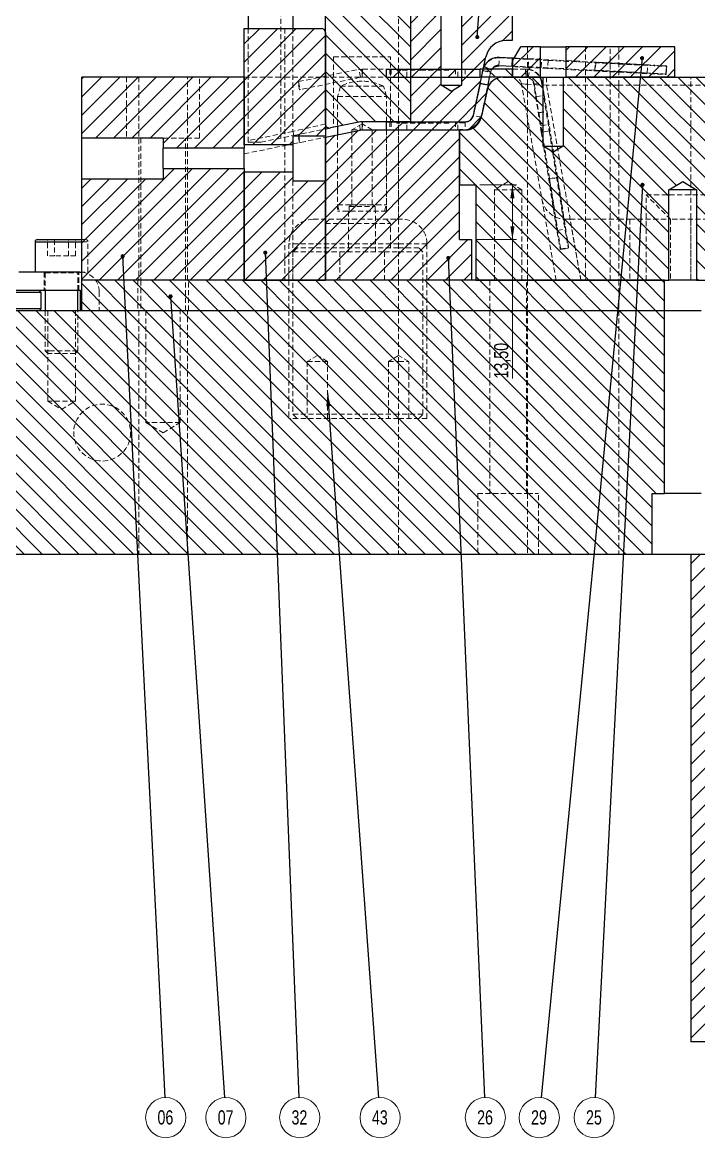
# Model space of a CAD drawing. Header units: millimetres. Extents: x 5 to 1539, y -495 to 895.
# Drawn here: x 926.5 to 1093.1, y 442.5 to 717.1 of the extents above; entities that cross this region are included whole.
import ezdxf

# ---------------------------------------------------------------- set-up
doc = ezdxf.new("R2010")
doc.units = ezdxf.units.MM
doc.linetypes.add('HIDDEN', pattern=[1.905, 1.27, -0.635])
doc.styles.add('SLDTEXTSTYLE13', font='TXT', dxfattribs={"width": 0.75})
doc.dimstyles.new('SLDDIMSTYLE0', dxfattribs={"dimtxt": 3.5, "dimasz": 3.302, "dimexe": 0, "dimexo": 0.0625, "dimgap": 0.875, "dimtad": 1, "dimrnd": 1e-09, "dimzin": 12, "dimdsep": 46, "dimtxsty": 'SLDTEXTSTYLE13', "dimsah": 1, "dimcen": 0.09, "dimadec": 0, "dimazin": 3, "dimtfac": 1, "dimtofl": 0, "dimtmove": 0, "dimatfit": 3, "dimfxl": 1, "dimfrac": 2, "dimtolj": 1, "dimtzin": 12, "dimarcsym": 0})
doc.dimstyles.new('SLDDIMSTYLE1', dxfattribs={"dimtxt": 0.18, "dimasz": 1.016, "dimexe": 0, "dimexo": 0.0625, "dimgap": 0, "dimtad": 0, "dimtih": 1, "dimtoh": 1, "dimdec": 0, "dimrnd": 1e-09, "dimzin": 0, "dimdsep": 46, "dimtxsty": 'Standard', "dimblk1": 'DOT', "dimblk2": 'DOT', "dimsah": 1, "dimcen": 0.09, "dimadec": 0, "dimazin": 0, "dimtfac": 1.016, "dimtdec": 0, "dimtofl": 0, "dimtmove": 0, "dimatfit": 3, "dimldrblk": 'DOT', "dimfxl": 1, "dimfrac": 2, "dimtolj": 1, "dimtzin": 0, "dimarcsym": 0})
doc.dimstyles.new('SLDDIMSTYLE2', dxfattribs={"dimtxt": 0.18, "dimasz": 3.302, "dimexe": 0, "dimexo": 0.0625, "dimgap": 0, "dimtad": 0, "dimtih": 1, "dimtoh": 1, "dimdec": 0, "dimrnd": 1e-09, "dimzin": 0, "dimdsep": 46, "dimtxsty": 'Standard', "dimsah": 1, "dimcen": 0.09, "dimadec": 0, "dimazin": 0, "dimtfac": 3.302, "dimtdec": 0, "dimtofl": 0, "dimtmove": 0, "dimatfit": 3, "dimfxl": 1, "dimfrac": 2, "dimtolj": 1, "dimtzin": 0, "dimarcsym": 0})

# ---------------------------------------------------------------- blocks, each defined once
blk = doc.blocks.new('_D_4')
at = {"color": 7, "linetype": 'Continuous', "lineweight": 18}
for p, q in [((1039.21, 677.11), (1048.25, 677.11)), ((1047.25, 677.11), (1047.25, 663.61)), ((1038.21, 663.61), (1048.25, 663.61)), ((1047.25, 663.61), (1047.25, 629.41))]:
    blk.add_line(p, q, dxfattribs=at)
for points in [[(1047.25, 677.11), (1046.74, 673.81), (1047.76, 673.81)], [(1047.25, 663.61), (1047.76, 666.91), (1046.74, 666.91)]]:
    blk.add_solid(points, dxfattribs=at)
at = {"color": 7, "linetype": 'Continuous', "lineweight": 18, "insert": (1042.74, 629.41), "char_height": 3.5, "attachment_point": 1, "rotation": 90, "style": 'SLDTEXTSTYLE13'}
blk.add_mtext('13,50', dxfattribs=at)
blk = doc.blocks.new('_D_9')
at = {"color": 7, "linetype": 'Continuous', "lineweight": 18}
for p, q in [((855.21, 646.11), (771.21, 646.11)), ((772.21, 586.11), (772.21, 646.11)), ((1335.21, 586.11), (771.21, 586.11))]:
    blk.add_line(p, q, dxfattribs=at)
for points in [[(772.21, 646.11), (771.7, 642.81), (772.72, 642.81)], [(772.21, 586.11), (772.72, 589.41), (771.7, 589.41)]]:
    blk.add_solid(points, dxfattribs=at)
at = {"color": 7, "linetype": 'Continuous', "lineweight": 18, "insert": (767.7, 614.47), "char_height": 3.5, "attachment_point": 1, "rotation": 90, "style": 'SLDTEXTSTYLE13'}
blk.add_mtext('60', dxfattribs=at)
blk = doc.blocks.new('SW_NOTE_8')
at = {"color": 0, "linetype": 'Continuous', "lineweight": 0}
blk.add_circle((0.25, -4.93), 4.94, dxfattribs=at)
at = {"color": 0, "linetype": 'Continuous', "lineweight": 0, "insert": (0.18, -3.12), "char_height": 3.5, "attachment_point": 2, "style": 'SLDTEXTSTYLE13'}
blk.add_mtext('06', dxfattribs=at)
blk = doc.blocks.new('_Dot')
at = {"color": 0, "linetype": 'ByBlock', "lineweight": -2}
blk.add_line((-0.5, 0), (-1, 0), dxfattribs=at)
at = {"color": 0, "linetype": 'ByBlock', "const_width": 0.5}
blk.add_lwpolyline([(-0.25, 0, 1), (0.25, 0, 1)], format="xyb", close=True, dxfattribs=at)
blk = doc.blocks.new('SW_NOTE_9')
at = {"color": 0, "linetype": 'Continuous', "lineweight": 0}
blk.add_circle((0.33, -4.93), 4.94, dxfattribs=at)
at = {"color": 0, "linetype": 'Continuous', "lineweight": 0, "insert": (0.26, -3.12), "char_height": 3.5, "attachment_point": 2, "style": 'SLDTEXTSTYLE13'}
blk.add_mtext('07', dxfattribs=at)
blk = doc.blocks.new('SW_NOTE_21')
at = {"color": 0, "linetype": 'Continuous', "lineweight": 0}
blk.add_circle((-0.26, -4.93), 4.94, dxfattribs=at)
at = {"color": 0, "linetype": 'Continuous', "lineweight": 0, "insert": (-0.33, -3.12), "char_height": 3.5, "attachment_point": 2, "style": 'SLDTEXTSTYLE13'}
blk.add_mtext('25', dxfattribs=at)
blk = doc.blocks.new('SW_NOTE_22')
at = {"color": 0, "linetype": 'Continuous', "lineweight": 0}
blk.add_circle((0.21, -4.93), 4.94, dxfattribs=at)
at = {"color": 0, "linetype": 'Continuous', "lineweight": 0, "insert": (0.14, -3.12), "char_height": 3.5, "attachment_point": 2, "style": 'SLDTEXTSTYLE13'}
blk.add_mtext('26', dxfattribs=at)
blk = doc.blocks.new('SW_NOTE_25')
at = {"color": 0, "linetype": 'Continuous', "lineweight": 0}
blk.add_circle((-0.48, -4.92), 4.94, dxfattribs=at)
at = {"color": 0, "linetype": 'Continuous', "lineweight": 0, "insert": (-0.55, -3.11), "char_height": 3.5, "attachment_point": 2, "style": 'SLDTEXTSTYLE13'}
blk.add_mtext('29', dxfattribs=at)
blk = doc.blocks.new('SW_NOTE_26')
at = {"color": 0, "linetype": 'Continuous', "lineweight": 0}
blk.add_circle((0.2, -4.93), 4.94, dxfattribs=at)
at = {"color": 0, "linetype": 'Continuous', "lineweight": 0, "insert": (0.13, -3.13), "char_height": 3.5, "attachment_point": 2, "style": 'SLDTEXTSTYLE13'}
blk.add_mtext('32', dxfattribs=at)
blk = doc.blocks.new('SW_NOTE_30')
at = {"color": 0, "linetype": 'Continuous', "lineweight": 0}
blk.add_circle((0.36, -4.93), 4.94, dxfattribs=at)
at = {"color": 0, "linetype": 'Continuous', "lineweight": 0, "insert": (0.29, -3.12), "char_height": 3.5, "attachment_point": 2, "style": 'SLDTEXTSTYLE13'}
blk.add_mtext('43', dxfattribs=at)

msp = doc.modelspace()

# ---------------------------------------------------------------- hatches: boundary and pattern name
at = {"linetype": 'Continuous', "lineweight": 18}
h = msp.add_hatch(dxfattribs=at)
h.set_pattern_fill('ANSI31', angle=90, style=0)
edge = h.paths.add_edge_path(flags=0)
edge.add_line((1026.711, 796.111), (982.211, 796.111))
edge.add_line((982.211, 796.111), (982.211, 720.611))
edge.add_line((982.211, 720.611), (1001.211, 720.611))
edge.add_line((1001.211, 720.611), (1001.211, 692.082))
edge.add_arc((1002.211, 692.082), 1, 180, 281.53474)
edge.add_line((1002.411, 691.102), (1009.411, 692.53))
edge.add_arc((1010.211, 688.611), 4, 90, 101.53474, ccw=False)
edge.add_line((1010.211, 692.611), (1022.211, 692.611))
edge.add_line((1022.211, 692.611), (1022.211, 718.611))
edge.add_line((1022.211, 718.611), (1028.911, 718.611))
edge.add_line((1028.911, 718.611), (1028.911, 781.111))
edge.add_line((1028.911, 781.111), (1026.711, 781.111))
edge.add_line((1026.711, 781.111), (1026.711, 796.111))
h = msp.add_hatch(dxfattribs=at)
h.set_pattern_fill('ANSI31', style=0)
edge = h.paths.add_edge_path(flags=0)
edge.add_line((1034.711, 718.611), (1034.711, 701.611))
edge.add_line((1034.711, 701.611), (1032.211, 700.109))
edge.add_line((1032.211, 700.109), (1029.711, 701.611))
edge.add_line((1029.711, 701.611), (1029.711, 718.611))
edge.add_line((1029.711, 718.611), (1022.211, 718.611))
edge.add_line((1022.211, 718.611), (1022.211, 692.611))
edge.add_line((1022.211, 692.611), (1034.212, 692.611))
edge.add_line((1034.212, 692.611), (1034.212, 692.411))
edge.add_line((1034.212, 692.411), (1035.712, 692.411))
edge.add_line((1035.712, 692.411), (1035.712, 692.611))
edge.add_arc((1035.712, 694.611), 2, 270, 347.99984)
edge.add_line((1037.668, 694.195), (1040.741, 708.651))
edge.add_arc((1045.632, 707.611), 5, 90, 167.99984, ccw=False)
edge.add_line((1045.632, 712.611), (1047.211, 712.611))
edge.add_line((1047.211, 712.611), (1047.211, 718.611))
edge.add_line((1047.211, 718.611), (1034.711, 718.611))
h = msp.add_hatch(dxfattribs=at)
h.set_pattern_fill('ANSI31', style=0)
edge = h.paths.add_edge_path(flags=0)
edge.add_line((1000.211, 715.611), (981.211, 715.611))
edge.add_line((981.211, 715.611), (981.211, 686.911))
edge.add_line((981.211, 686.911), (993.211, 686.911))
edge.add_line((993.211, 686.911), (993.211, 689.111))
edge.add_line((993.211, 689.111), (1001.186, 689.111))
edge.add_line((1001.186, 689.111), (1001.211, 689.136))
edge.add_line((1001.211, 689.136), (1001.211, 714.611))
edge.add_arc((1000.211, 714.611), 1, 0, 90)
h = msp.add_hatch(dxfattribs=at)
h.set_pattern_fill('ANSI31', style=0)
h.paths.add_polyline_path([(1047.289, 703.611), (1054.164, 703.611), (1054.164, 711.111), (1049.31, 711.111), (1047.289, 707.611)], flags=0)
h = msp.add_hatch(dxfattribs=at)
h.set_pattern_fill('ANSI31', style=0)
h.paths.add_polyline_path([(1060.414, 703.611), (1087.289, 703.611), (1087.289, 711.111), (1060.414, 711.111)], flags=0)
h = msp.add_hatch(dxfattribs=at)
h.set_pattern_fill('ANSI31', style=0)
h.paths.add_polyline_path([(941.211, 703.611), (941.211, 688.611), (961.211, 688.611), (961.211, 686.111), (981.211, 686.111), (981.211, 703.611)], flags=0)
h = msp.add_hatch(dxfattribs=at)
h.set_pattern_fill('ANSI31', style=0)
h.paths.add_polyline_path([(1016.211, 705.611), (1016.211, 703.611), (1039.297, 703.611), (1039.297, 705.611)], flags=0)
h = msp.add_hatch(dxfattribs=at)
h.set_pattern_fill('ANSI31', angle=90, style=0)
edge = h.paths.add_edge_path(flags=0)
edge.add_line((1054.789, 703.611), (1044.954, 703.611))
edge.add_arc((1044.954, 699.611), 4, 90, 167.99984)
edge.add_line((1041.041, 700.443), (1039.759, 694.413))
edge.add_arc((1035.064, 695.411), 4.8, 270, 347.99984, ccw=False)
edge.add_line((1035.064, 690.611), (1034.211, 690.611))
edge.add_line((1034.211, 690.611), (1034.211, 677.111))
edge.add_line((1034.211, 677.111), (1038.211, 677.111))
edge.add_line((1038.211, 677.111), (1038.211, 653.611))
edge.add_line((1038.211, 653.611), (1085.811, 653.611))
edge.add_line((1085.811, 653.611), (1085.811, 675.861))
edge.add_line((1085.811, 675.861), (1089.211, 677.904))
edge.add_line((1089.211, 677.904), (1092.611, 675.861))
edge.add_line((1092.611, 675.861), (1092.611, 653.611))
edge.add_line((1092.611, 653.611), (1101.211, 653.611))
edge.add_line((1101.211, 653.611), (1101.211, 703.611))
edge.add_line((1101.211, 703.611), (1059.789, 703.611))
edge.add_line((1059.789, 703.611), (1059.789, 686.611))
edge.add_line((1059.789, 686.611), (1057.289, 685.109))
edge.add_line((1057.289, 685.109), (1054.789, 686.611))
edge.add_line((1054.789, 686.611), (1054.789, 703.611))
h = msp.add_hatch(dxfattribs=at)
h.set_pattern_fill('ANSI31', angle=90, style=0)
h.paths.add_polyline_path([(1039.297, 703.611), (1047.297, 703.611), (1047.297, 705.611), (1039.297, 705.611)], flags=0)
h = msp.add_hatch(dxfattribs=at)
h.set_pattern_fill('ANSI31', style=0)
edge = h.paths.add_edge_path(flags=0)
edge.add_line((1016.211, 692.611), (1016.211, 690.611))
edge.add_line((1016.211, 690.611), (1035.667, 690.611))
edge.add_ellipse((1035.667, 694.611), major_axis=(4, 0), ratio=0.9999999, start_angle=270, end_angle=348)
edge.add_line((1039.58, 693.78), (1041.243, 701.605))
edge.add_line((1041.243, 701.605), (1039.287, 702.021))
edge.add_line((1039.287, 702.021), (1037.624, 694.195))
edge.add_ellipse((1035.667, 694.611), major_axis=(2, 0), ratio=0.9999999, start_angle=270, end_angle=348, ccw=False)
edge.add_line((1035.667, 692.611), (1016.211, 692.611))
h = msp.add_hatch(dxfattribs=at)
h.set_pattern_fill('ANSI31', style=0)
edge = h.paths.add_edge_path(flags=0)
edge.add_line((1001.211, 653.611), (1037.211, 653.611))
edge.add_line((1037.211, 653.611), (1037.211, 663.611))
edge.add_line((1037.211, 663.611), (1034.211, 663.611))
edge.add_line((1034.211, 663.611), (1034.211, 690.611))
edge.add_line((1034.211, 690.611), (1010.211, 690.611))
edge.add_arc((1010.211, 688.611), 2, 90, 101.53474)
edge.add_line((1009.811, 690.571), (1001.211, 688.816))
edge.add_line((1001.211, 688.816), (1001.211, 653.611))
h = msp.add_hatch(dxfattribs=at)
h.set_pattern_fill('ANSI31', style=0)
h.paths.add_polyline_path([(941.211, 678.611), (941.211, 653.611), (981.211, 653.611), (981.211, 681.111), (961.211, 681.111), (961.211, 678.611)], flags=0)
h = msp.add_hatch(dxfattribs=at)
h.set_pattern_fill('ANSI31', style=0)
h.paths.add_polyline_path([(981.211, 680.311), (981.211, 653.611), (1001.211, 653.611), (1001.211, 678.086), (1001.186, 678.111), (993.211, 678.111), (993.211, 680.311)], flags=0)
h = msp.add_hatch(dxfattribs=at)
h.set_pattern_fill('ANSI31', angle=90, style=0)
h.paths.add_polyline_path([(941.211, 646.111), (1084.711, 646.111), (1084.711, 653.611), (941.211, 653.611)], flags=0)
h = msp.add_hatch(dxfattribs=at)
h.set_pattern_fill('ANSI31', angle=90, style=0)
h.paths.add_polyline_path([(856.211, 586.111), (1081.711, 586.111), (1081.711, 601.111), (1084.711, 601.111), (1084.711, 646.111), (896.236, 646.111), (895.461, 645.336), (895.461, 618.611), (891.211, 616.058), (886.961, 618.611), (886.961, 645.336), (886.186, 646.111), (856.211, 646.111)], flags=0)
h = msp.add_hatch(dxfattribs=at)
h.set_pattern_fill('ANSI31', style=0)
h.paths.add_polyline_path([(1091.211, 466.111), (1171.211, 466.111), (1171.211, 586.111), (1091.211, 586.111)], flags=0)

# ---------------------------------------------------------------- linework, layer by layer
at = {"color": 7, "linetype": 'HIDDEN', "lineweight": 18}
for p, q in [((990.211, 796.111), (990.211, 688.612)), ((1019.238, 796.111), (1019.238, 705.611)), ((982.211, 715.611), (982.211, 688)), ((991.211, 715.611), (991.211, 653.611)), ((993.211, 715.611), (993.211, 690.245)), ((1003.211, 708.611), (1017.211, 708.611)), ((1003.211, 708.611), (1003.211, 691.265)), ((1017.211, 692.611), (1017.211, 708.611)), ((1044.044, 708.379), (1044.085, 708.488)), ((1050.988, 711.111), (1050.988, 703.611)), ((1065.289, 711.111), (1065.289, 703.611)), ((1071.289, 703.611), (1071.289, 711.111)), ((1073.461, 711.111), (1073.461, 703.611)), ((1040.137, 705.924), (1040.096, 705.814)), ((1043.938, 706.382), (1044.044, 708.379)), ((1044.044, 708.379), (1050.988, 708.01)), ((1050.988, 706.007), (1047.289, 706.204)), ((1050.988, 708.01), (1056.035, 707.742)), ((1055.928, 705.745), (1050.988, 706.007)), ((1051.12, 706.144), (1051.226, 708.142)), ((1051.12, 706.144), (1051.157, 706.122)), ((1051.157, 706.122), (1051.264, 708.119)), ((1051.226, 708.142), (1051.264, 708.119)), ((1054.374, 705.992), (1054.48, 707.989)), ((1067.536, 705.323), (1054.374, 705.992)), ((1067.642, 707.32), (1054.48, 707.989)), ((1056.035, 707.742), (1055.928, 705.745)), ((1067.536, 705.323), (1067.642, 707.32)), ((1067.76, 707.285), (1067.654, 705.288)), ((1080.436, 704.608), (1080.542, 706.605)), ((1085.029, 704.364), (1085.136, 706.361)), ((1085.222, 706.309), (1085.116, 704.312)), ((1085.222, 706.309), (1085.136, 706.361)), ((1085.158, 704.286), (1085.264, 706.283)), ((1085.159, 704.286), (1085.265, 706.283)), ((1085.264, 706.283), (1085.222, 706.309)), ((952.211, 703.611), (952.211, 688.611)), ((955.211, 703.611), (955.211, 653.611)), ((967.211, 653.611), (967.211, 703.611)), ((970.211, 688.611), (970.211, 703.611)), ((981.211, 703.611), (991.211, 703.611)), ((991.211, 703.611), (1010.211, 703.611)), ((994.581, 702.504), (1009.411, 705.53)), ((1009.811, 703.571), (994.981, 700.544)), ((1009.411, 705.53), (1010.211, 705.611)), ((1009.811, 703.571), (1009.411, 705.53)), ((1009.411, 705.53), (1009.411, 705.53)), ((1009.811, 703.571), (1009.411, 705.53)), ((1010.211, 703.611), (1009.811, 703.571)), ((1010.211, 703.611), (1010.211, 705.611)), ((1010.211, 705.611), (1010.363, 705.611)), ((1010.211, 705.611), (1010.211, 705.611)), ((1010.211, 705.611), (1010.211, 703.611)), ((1010.211, 703.611), (1010.363, 703.611)), ((1010.211, 703.611), (1010.211, 703.611)), ((1010.363, 705.611), (1010.363, 703.611)), ((1010.363, 705.611), (1016.211, 705.611)), ((1010.363, 703.611), (1016.211, 703.611)), ((1017.07, 705.611), (1017.07, 703.611)), ((1017.419, 705.611), (1017.419, 703.611)), ((1018.811, 705.311), (1018.811, 705.611)), ((1019.238, 705.311), (1018.811, 705.311)), ((1019.238, 705.611), (1019.238, 705.311)), ((1025.211, 705.311), (1019.238, 705.311)), ((1019.238, 703.611), (1019.238, 705.311)), ((1019.238, 703.611), (1019.238, 692.611)), ((1021.243, 703.611), (1021.243, 705.611)), ((1025.211, 705.311), (1025.211, 705.611)), ((1031.611, 705.311), (1025.211, 705.311)), ((1031.611, 705.311), (1031.611, 705.611)), ((1033.239, 705.611), (1033.239, 703.611)), ((1033.809, 703.611), (1033.809, 705.611)), ((1035.62, 705.611), (1035.62, 703.611)), ((1039.919, 705.216), (1038.025, 696.307)), ((1039.25, 703.611), (1039.25, 705.611)), ((1039.297, 705.611), (1039.25, 705.611)), ((1039.96, 705.325), (1039.919, 705.216)), ((1039.919, 705.216), (1041.875, 704.8)), ((1041.917, 704.909), (1039.96, 705.325)), ((1041.875, 704.8), (1039.981, 695.892)), ((1042.063, 705.344), (1041.493, 705.611)), ((1041.917, 704.909), (1041.875, 704.8)), ((1042.005, 705.209), (1041.963, 705.099)), ((1047.271, 705.611), (1047.271, 703.611)), ((1047.297, 705.611), (1050.647, 705.611)), ((1050.516, 705.611), (1050.988, 705.583)), ((1050.516, 705.611), (1050.516, 703.611)), ((1050.647, 703.611), (1050.647, 705.611)), ((1050.988, 705.597), (1050.647, 705.611)), ((1050.988, 703.582), (1050.988, 704.599)), ((1050.988, 703.582), (1051.102, 703.559)), ((1051.102, 703.559), (1051.557, 705.506)), ((1055.656, 703.611), (1055.656, 701.611)), ((1065.289, 703.611), (1065.289, 653.611)), ((1071.289, 653.611), (1071.289, 703.611)), ((1073.461, 701.611), (1073.461, 703.611)), ((1085.116, 704.312), (1085.029, 704.364)), ((1085.158, 704.286), (1085.116, 704.312)), ((1091.211, 653.611), (1091.211, 703.611)), ((994.402, 702.467), (994.581, 702.504)), ((994.802, 700.508), (994.402, 702.467)), ((994.581, 702.504), (994.981, 700.544)), ((994.981, 700.544), (994.802, 700.508)), ((1004.897, 701.37), (1004.211, 698.811)), ((1004.897, 701.37), (1015.526, 701.37)), ((1016.211, 698.811), (1015.526, 701.37)), ((1039.287, 702.021), (1039.26, 702.021)), ((1039.26, 702.021), (1041.216, 701.605)), ((1041.216, 701.605), (1041.217, 701.61)), ((1041.243, 701.605), (1041.216, 701.605)), ((1050.988, 693.535), (1049.503, 701.958)), ((1050.988, 701.875), (1050.988, 693.535)), ((1052.492, 701.922), (1054.468, 702.234)), ((1054.363, 690.061), (1052.492, 701.922)), ((1052.492, 701.922), (1052.622, 701.922)), ((1052.622, 701.922), (1053.118, 698.778)), ((1054.468, 702.234), (1054.598, 702.234)), ((1054.468, 702.234), (1056.338, 690.373)), ((1055.094, 699.089), (1054.598, 702.234)), ((1073.461, 701.611), (1055.656, 701.611)), ((1055.656, 701.611), (1064.12, 653.611)), ((1101.211, 701.611), (1073.461, 701.611)), ((1073.461, 701.611), (1073.461, 653.611)), ((1004.211, 698.811), (1016.211, 698.811)), ((1004.211, 698.811), (1004.211, 691.469)), ((1016.211, 692.611), (1016.211, 698.811)), ((1053.118, 698.778), (1055.094, 699.089)), ((1038.025, 696.307), (1037.576, 694.195)), ((1039.532, 693.78), (1039.981, 695.892)), ((1053.756, 694.827), (1055.731, 695.138)), ((1053.773, 694.872), (1053.756, 694.827)), ((1053.773, 694.872), (1055.748, 695.183)), ((1055.748, 695.183), (1055.731, 695.138)), ((1010.211, 692.113), (1007.711, 690.611)), ((1009.411, 692.53), (1010.211, 692.611)), ((1009.411, 692.53), (1010.211, 692.611)), ((1009.811, 690.571), (1009.411, 692.53)), ((1009.811, 690.571), (1009.411, 692.53)), ((1010.211, 690.611), (1010.211, 692.611)), ((1010.211, 692.611), (1010.211, 690.611)), ((1012.711, 690.611), (1010.211, 692.113)), ((1010.363, 692.611), (1010.363, 690.611)), ((1017.07, 692.611), (1017.07, 690.611)), ((1017.419, 692.611), (1017.419, 690.611)), ((1018.811, 692.311), (1018.811, 692.611)), ((1019.238, 692.311), (1018.811, 692.311)), ((1019.238, 692.611), (1019.238, 692.311)), ((1025.211, 692.311), (1019.238, 692.311)), ((1019.238, 690.611), (1019.238, 692.311)), ((1021.243, 690.611), (1021.243, 692.611)), ((1025.211, 692.311), (1025.211, 692.611)), ((1031.611, 692.311), (1025.211, 692.311)), ((1031.611, 692.311), (1031.611, 692.611)), ((1033.239, 692.611), (1033.239, 690.611)), ((1033.809, 690.611), (1033.809, 692.611)), ((1035.62, 692.611), (1035.62, 690.611)), ((1037.624, 694.195), (1037.576, 694.195)), ((1039.532, 693.78), (1037.576, 694.195)), ((1039.58, 693.78), (1039.532, 693.78)), ((1050.988, 653.611), (1050.988, 693.535)), ((1058.028, 653.611), (1050.988, 693.535)), ((1054.303, 691.659), (1056.279, 691.97)), ((1058.365, 678.962), (1056.279, 691.97)), ((993.211, 690.245), (982.211, 688)), ((985.308, 687.611), (993.411, 689.265)), ((994.802, 687.508), (994.402, 689.467)), ((994.581, 689.504), (994.981, 687.544)), ((1004.211, 689.428), (1004.211, 672.211)), ((1004.211, 689.428), (1004.211, 670.611)), ((1007.711, 690.611), (1010.211, 690.611)), ((1007.711, 690.611), (1007.711, 672.215)), ((1012.711, 672.215), (1012.711, 690.611)), ((1016.211, 672.211), (1016.211, 690.611)), ((1016.211, 670.611), (1016.211, 690.611)), ((1019.238, 690.611), (1019.238, 668.608)), ((1019.238, 668.786), (1019.238, 690.611)), ((1056.389, 678.651), (1054.303, 691.659)), ((1056.338, 690.373), (1054.363, 690.061)), ((955.711, 688.611), (955.711, 653.611)), ((970.211, 688.611), (961.211, 688.611)), ((966.711, 653.611), (966.711, 688.611)), ((981.211, 684.734), (993.211, 687.183)), ((982.211, 688), (982.211, 687.611)), ((982.211, 687.611), (985.308, 687.611)), ((1058.352, 678.836), (1056.376, 678.524)), ((1056.389, 678.651), (1058.365, 678.962)), ((993.211, 678.111), (993.211, 653.611)), ((1046.211, 677.904), (1042.811, 675.861)), ((1042.811, 675.861), (1049.611, 675.861)), ((1042.811, 675.861), (1042.811, 653.611)), ((1049.611, 675.861), (1046.211, 677.904)), ((1049.611, 653.611), (1049.611, 675.861)), ((1080.211, 653.611), (1080.211, 674.611)), ((1080.211, 674.611), (1101.211, 674.611)), ((1004.211, 672.211), (1016.211, 672.211)), ((1004.211, 672.211), (1004.64, 670.611)), ((1016.211, 670.611), (1004.211, 670.611)), ((1006.911, 670.611), (1006.911, 660.611)), ((1007.711, 672.215), (1007.011, 671.811)), ((1007.011, 671.811), (1013.411, 671.811)), ((1007.011, 671.811), (1007.011, 670.611)), ((1007.711, 672.215), (1012.711, 672.215)), ((1013.411, 671.811), (1012.711, 672.215)), ((1013.411, 670.611), (1013.411, 671.811)), ((1013.511, 660.611), (1013.511, 670.611)), ((1015.783, 670.611), (1016.211, 672.211)), ((998.211, 668.611), (1019.238, 668.611)), ((1002.211, 668.611), (1001.211, 667.611)), ((1001.211, 667.611), (1017.211, 667.611)), ((1017.211, 667.611), (1016.211, 668.611)), ((1017.211, 661.611), (1017.211, 667.611)), ((1019.238, 668.611), (1020.211, 668.611)), ((1061.475, 668.611), (1060.417, 668.611)), ((1064.12, 653.611), (1061.475, 668.611)), ((1061.475, 668.611), (1073.461, 668.611)), ((1073.461, 668.611), (1076.211, 668.611)), ((1076.211, 668.611), (1076.211, 653.611)), ((1076.211, 668.611), (1086.211, 668.611)), ((1086.211, 668.611), (1086.211, 653.611)), ((1101.211, 668.611), (1086.211, 668.611)), ((1091.211, 668.611), (1091.211, 653.611)), ((1058.369, 665.88), (1060.344, 666.192)), ((929.711, 663.111), (942.709, 663.111)), ((932.747, 659.611), (932.747, 663.611)), ((934.479, 663.611), (934.479, 659.611)), ((937.943, 659.611), (937.943, 663.611)), ((939.675, 659.611), (939.675, 663.611)), ((942.711, 655.611), (942.711, 663.111)), ((1019.238, 662.611), (992.211, 662.611)), ((992.211, 662.611), (992.211, 653.611)), ((1019.238, 662.611), (1026.167, 662.611)), ((1019.238, 662.611), (1019.238, 653.611)), ((1026.211, 653.611), (1026.211, 662.611)), ((934.479, 659.611), (932.747, 659.611)), ((937.943, 659.611), (934.479, 659.611)), ((939.675, 659.611), (937.943, 659.611)), ((994.211, 661.611), (993.211, 660.611)), ((993.211, 660.611), (1004.711, 660.611)), ((993.211, 660.611), (993.211, 620.611)), ((1019.238, 661.611), (994.211, 661.611)), ((1004.711, 660.611), (1015.711, 660.611)), ((1004.711, 660.611), (1004.711, 653.636)), ((1015.711, 660.611), (1019.238, 660.611)), ((1015.711, 653.636), (1015.711, 660.611)), ((1024.211, 661.611), (1019.238, 661.611)), ((1019.238, 660.611), (1025.211, 660.611)), ((1025.211, 660.611), (1024.211, 661.611)), ((1025.211, 620.611), (1025.211, 660.611)), ((1059.025, 661.182), (1061.001, 661.493)), ((1059.026, 661.183), (1061.001, 661.494)), ((1059.026, 661.183), (1059.045, 661.233)), ((1061.021, 661.545), (1059.045, 661.233)), ((1059.045, 661.233), (1059.085, 661.337)), ((1059.085, 661.337), (1061.06, 661.648)), ((1061.001, 661.494), (1061.021, 661.545)), ((1061.021, 661.545), (1061.06, 661.648)), ((931.961, 655.611), (931.961, 651.111)), ((932.211, 655.411), (932.211, 651.111)), ((932.236, 655.411), (940.208, 655.411)), ((940.211, 651.111), (940.211, 655.411)), ((940.461, 651.111), (940.461, 655.611)), ((940.711, 655.611), (942.711, 655.611)), ((954.961, 653.611), (954.961, 646.111)), ((955.711, 653.611), (955.711, 646.111)), ((966.711, 646.111), (966.711, 653.611)), ((967.461, 646.111), (967.461, 653.611)), ((992.211, 653.611), (992.211, 646.111)), ((1004.711, 653.636), (1004.686, 653.611)), ((1004.711, 653.636), (1015.711, 653.636)), ((1015.736, 653.611), (1015.711, 653.636)), ((1019.238, 653.611), (1019.238, 646.111)), ((1026.211, 646.111), (1026.211, 653.611)), ((1041.711, 653.611), (1041.711, 646.111)), ((1050.711, 646.111), (1050.711, 653.611)), ((1050.988, 653.611), (1050.988, 646.111)), ((1073.461, 653.611), (1073.461, 646.111)), ((945.511, 650.811), (945.511, 646.111)), ((927.961, 646.111), (926.545, 646.31)), ((932.211, 646.111), (932.211, 636.236)), ((932.811, 646.111), (932.811, 623.861)), ((939.611, 623.861), (939.611, 646.111)), ((940.211, 636.236), (940.211, 646.111)), ((955.211, 646.111), (955.211, 586.111)), ((956.961, 646.111), (956.961, 618.611)), ((965.461, 618.611), (965.461, 646.111)), ((967.211, 586.111), (967.211, 646.111)), ((992.211, 646.111), (992.211, 619.611)), ((1019.238, 646.111), (1019.238, 619.611)), ((1026.211, 619.611), (1026.211, 646.111)), ((1041.711, 646.111), (1041.711, 601.111)), ((1050.711, 601.111), (1050.711, 646.111)), ((1050.988, 646.111), (1050.988, 601.111)), ((1073.461, 646.111), (1073.461, 586.111)), ((933.383, 636.236), (932.211, 636.236)), ((932.211, 636.236), (932.836, 635.611)), ((939.586, 635.611), (932.836, 635.611)), ((940.211, 636.236), (933.383, 636.236)), ((939.586, 635.611), (940.211, 636.236)), ((999.211, 635.113), (996.711, 633.611)), ((1001.711, 633.611), (999.211, 635.113)), ((1019.211, 635.113), (1016.711, 633.611)), ((1019.238, 635.097), (1019.211, 635.113)), ((1021.711, 633.611), (1019.238, 635.097)), ((996.711, 633.611), (1001.711, 633.611)), ((996.711, 633.611), (996.711, 619.611)), ((1001.711, 619.611), (1001.711, 633.611)), ((1016.711, 633.611), (1019.238, 633.611)), ((1016.711, 633.611), (1016.711, 619.611)), ((1019.238, 633.611), (1021.711, 633.611)), ((1021.711, 619.611), (1021.711, 633.611)), ((939.611, 623.861), (932.811, 623.861)), ((932.811, 623.861), (936.211, 621.818)), ((936.211, 621.818), (939.611, 623.861)), ((1019.238, 620.611), (993.211, 620.611)), ((993.211, 620.611), (994.211, 619.611)), ((1025.211, 620.611), (1019.238, 620.611)), ((1024.211, 619.611), (1025.211, 620.611)), ((965.461, 618.611), (956.961, 618.611)), ((956.961, 618.611), (961.211, 616.058)), ((961.211, 616.058), (965.461, 618.611)), ((1019.238, 619.611), (992.211, 619.611)), ((1026.211, 619.611), (1019.238, 619.611)), ((1019.238, 619.436), (1019.238, 586.111)), ((1038.711, 601.111), (1050.988, 601.111)), ((1038.711, 601.111), (1038.711, 586.111)), ((1050.988, 601.111), (1053.711, 601.111)), ((1050.988, 601.111), (1050.988, 586.111)), ((1053.711, 586.111), (1053.711, 601.111))]:
    msp.add_line(p, q, dxfattribs=at)
at = {"color": 7, "linetype": 'Continuous', "lineweight": 25}
for p, q in [((982.211, 720.611), (982.211, 715.611)), ((1001.211, 692.082), (1001.211, 720.611)), ((1022.211, 692.611), (1022.211, 718.611)), ((1029.711, 701.611), (1029.711, 718.611)), ((1034.711, 718.611), (1034.711, 701.611)), ((1047.211, 718.611), (1047.211, 712.611)), ((981.211, 715.611), (1000.211, 715.611)), ((981.211, 686.911), (981.211, 715.611)), ((1001.211, 714.611), (1001.211, 689.136)), ((1047.211, 712.611), (1045.632, 712.611)), ((1037.668, 694.195), (1040.741, 708.651)), ((1047.265, 708.319), (1044.085, 708.488)), ((1047.289, 707.611), (1049.31, 711.111)), ((1054.164, 711.111), (1049.31, 711.111)), ((1054.164, 703.611), (1054.164, 711.111)), ((1054.164, 711.111), (1060.414, 711.111)), ((1060.414, 711.111), (1060.414, 703.611)), ((1087.289, 711.111), (1060.414, 711.111)), ((1087.289, 703.611), (1087.289, 711.111)), ((1040.253, 706.194), (1040.187, 706.042)), ((1043.938, 706.382), (1043.979, 706.491)), ((1047.289, 706.204), (1043.938, 706.382)), ((1043.979, 706.491), (1047.158, 706.321)), ((1047.158, 706.321), (1047.265, 708.319)), ((1047.158, 706.321), (1047.289, 706.315)), ((1047.685, 708.296), (1047.265, 708.319)), ((1047.289, 707.611), (1047.289, 703.611)), ((981.211, 703.611), (941.211, 703.611)), ((941.211, 688.611), (941.211, 703.611)), ((981.211, 703.611), (981.211, 686.111)), ((1016.211, 705.611), (1039.297, 705.611)), ((1016.211, 703.611), (1016.211, 705.611)), ((1016.211, 703.611), (1039.297, 703.611)), ((1039.297, 703.611), (1039.297, 705.611)), ((1047.297, 705.611), (1039.297, 705.611)), ((1047.297, 703.611), (1039.297, 703.611)), ((1044.954, 703.611), (1054.789, 703.611)), ((1054.164, 703.611), (1047.289, 703.611)), ((1047.297, 703.611), (1047.297, 705.611)), ((1054.789, 686.611), (1054.789, 703.611)), ((1054.789, 703.611), (1059.789, 703.611)), ((1059.789, 703.611), (1059.789, 686.611)), ((1059.789, 703.611), (1101.211, 703.611)), ((1087.289, 703.611), (1060.414, 703.611)), ((1032.211, 700.109), (1029.711, 701.611)), ((1029.711, 701.611), (1034.711, 701.611)), ((1034.711, 701.611), (1032.211, 700.109)), ((1039.287, 702.021), (1037.624, 694.195)), ((1041.243, 701.605), (1039.287, 702.021)), ((1041.243, 701.605), (1039.58, 693.78)), ((1041.041, 700.443), (1039.759, 694.413)), ((1009.411, 692.53), (1002.411, 691.102)), ((1022.211, 692.611), (1010.211, 692.611)), ((1016.211, 692.611), (1035.667, 692.611)), ((1016.211, 690.611), (1016.211, 692.611)), ((1022.211, 692.611), (1034.212, 692.611)), ((1034.212, 692.611), (1034.212, 692.411)), ((1034.212, 692.411), (1035.712, 692.411)), ((1035.712, 692.411), (1035.712, 692.611)), ((1001.211, 688.816), (1009.811, 690.571)), ((1004.211, 691.469), (1004.211, 689.428)), ((1010.211, 690.611), (1034.211, 690.611)), ((1016.211, 690.611), (1035.667, 690.611)), ((1034.211, 663.611), (1034.211, 690.611)), ((1034.211, 690.611), (1034.211, 677.111)), ((1035.064, 690.611), (1034.211, 690.611)), ((961.211, 688.611), (941.211, 688.611)), ((941.211, 678.611), (941.211, 688.611)), ((961.211, 688.611), (961.211, 686.111)), ((993.211, 686.911), (981.211, 686.911)), ((1001.186, 689.111), (993.211, 689.111)), ((993.211, 689.111), (993.211, 686.911)), ((993.211, 686.911), (993.211, 680.311)), ((1001.211, 689.136), (1001.186, 689.111)), ((1001.186, 689.111), (1001.186, 678.111)), ((1001.211, 689.136), (1001.211, 688.816)), ((1001.211, 653.611), (1001.211, 688.816)), ((1057.289, 685.109), (1054.789, 686.611)), ((1054.789, 686.611), (1059.789, 686.611)), ((1059.789, 686.611), (1057.289, 685.109)), ((981.211, 686.111), (961.211, 686.111)), ((961.211, 681.111), (961.211, 686.111)), ((981.211, 681.111), (981.211, 686.111)), ((961.211, 681.111), (961.211, 678.611)), ((961.211, 681.111), (981.211, 681.111)), ((981.211, 681.111), (981.211, 653.611)), ((941.211, 678.611), (961.211, 678.611)), ((941.211, 653.611), (941.211, 678.611)), ((981.211, 680.311), (993.211, 680.311)), ((981.211, 653.611), (981.211, 680.311)), ((993.211, 680.311), (993.211, 678.111)), ((993.211, 678.111), (1001.186, 678.111)), ((1001.186, 678.111), (1001.211, 678.086)), ((1001.211, 678.086), (1001.211, 653.611)), ((1034.211, 677.111), (1038.211, 677.111)), ((1038.211, 677.111), (1038.211, 653.611)), ((1085.811, 675.861), (1089.211, 677.904)), ((1085.811, 653.611), (1085.811, 675.861)), ((1092.611, 675.861), (1085.811, 675.861)), ((1089.211, 677.904), (1092.611, 675.861)), ((1092.611, 675.861), (1092.611, 653.611)), ((929.711, 663.111), (929.711, 655.611)), ((1034.211, 663.611), (1037.211, 663.611)), ((1037.211, 663.611), (1037.211, 653.611)), ((940.711, 655.611), (925.711, 655.611)), ((940.711, 655.611), (941.211, 655.585)), ((941.211, 646.111), (941.211, 653.611)), ((1084.711, 653.611), (941.211, 653.611)), ((981.211, 653.611), (941.211, 653.611)), ((981.211, 653.611), (1001.211, 653.611)), ((1037.211, 653.611), (1001.211, 653.611)), ((1038.211, 653.611), (1085.811, 653.611)), ((1084.711, 646.111), (1084.711, 653.611)), ((1092.611, 653.611), (1085.811, 653.611)), ((1092.611, 653.611), (1101.211, 653.611)), ((929.386, 651.111), (916.211, 651.111)), ((940.711, 651.111), (929.386, 651.111)), ((931.211, 650.611), (930.711, 651.111)), ((932.211, 651.111), (932.211, 646.111)), ((940.211, 646.111), (940.211, 651.111)), ((940.911, 646.111), (940.911, 650.911)), ((931.211, 650.611), (923.889, 650.611)), ((931.211, 646.611), (931.211, 650.611)), ((1084.711, 646.111), (896.236, 646.111)), ((931.211, 646.611), (916.211, 646.611)), ((930.711, 646.111), (931.211, 646.611)), ((1084.711, 646.111), (941.211, 646.111)), ((1093.711, 646.111), (1084.711, 646.111)), ((1084.711, 601.111), (1084.711, 646.111)), ((1081.711, 601.111), (1084.711, 601.111)), ((1081.711, 586.111), (1081.711, 601.111)), ((1093.711, 601.111), (1084.711, 601.111)), ((1081.711, 586.111), (856.211, 586.111)), ((1091.211, 586.111), (1081.711, 586.111)), ((1091.211, 586.111), (1091.211, 466.111)), ((1171.211, 586.111), (1091.211, 586.111)), ((1171.211, 466.111), (1091.211, 466.111))]:
    msp.add_line(p, q, dxfattribs=at)
at = {"color": 8, "linetype": 'Continuous', "lineweight": 25}
for p, q in [((993.211, 720.611), (993.211, 715.611)), ((1041.493, 705.611), (1040.253, 706.194)), ((929.711, 663.111), (931.615, 663.111)), ((931.615, 663.111), (941.211, 663.111))]:
    msp.add_line(p, q, dxfattribs=at)
at = {"color": 7, "linetype": 'HIDDEN', "lineweight": 18, "flags": 128}
for points in [[(1047.289, 706.315), (1047.795, 706.288), (1048.415, 706.255), (1049.003, 706.225), (1049.544, 706.197), (1050.024, 706.173), (1050.432, 706.153), (1050.756, 706.137), (1050.988, 706.127)], [(1050.988, 708.129), (1050.729, 708.141), (1050.392, 708.157), (1049.985, 708.177), (1049.518, 708.201), (1049, 708.228), (1048.444, 708.256), (1047.861, 708.287), (1047.685, 708.296)], [(1055.928, 705.745), (1058.287, 705.62), (1060.626, 705.496), (1062.931, 705.375), (1065.188, 705.258), (1067.383, 705.144), (1069.502, 705.034), (1071.533, 704.93), (1073.461, 704.832)], [(1056.035, 707.742), (1058.376, 707.618), (1060.699, 707.495), (1062.989, 707.375), (1065.231, 707.258), (1067.413, 707.145), (1069.52, 707.036), (1071.541, 706.932), (1073.461, 706.834)], [(1073.461, 707.017), (1072.681, 707.058), (1071.907, 707.099), (1071.146, 707.139), (1070.399, 707.178), (1069.672, 707.216), (1068.968, 707.252), (1068.29, 707.287), (1067.642, 707.32)], [(1073.461, 707.002), (1071.948, 707.082), (1070.565, 707.153), (1069.395, 707.212), (1068.505, 707.255), (1067.949, 707.28), (1067.76, 707.285), (1067.949, 707.27), (1068.505, 707.236), (1069.395, 707.185), (1070.565, 707.119), (1071.948, 707.043), (1073.461, 706.962)], [(1085.136, 706.361), (1084.945, 706.378), (1084.402, 706.413), (1083.525, 706.465), (1082.342, 706.533), (1080.892, 706.615), (1079.221, 706.707), (1077.386, 706.807), (1075.445, 706.912), (1073.461, 707.017)], [(1073.461, 706.962), (1074.99, 706.88), (1076.471, 706.803), (1077.82, 706.734), (1078.958, 706.676), (1079.821, 706.634), (1080.359, 706.61), (1080.542, 706.605), (1080.359, 706.62), (1079.821, 706.653), (1078.958, 706.703), (1077.82, 706.767), (1076.471, 706.841), (1074.99, 706.921), (1073.461, 707.002)], [(1073.461, 706.834), (1076.091, 706.702), (1078.442, 706.585), (1080.485, 706.485), (1082.191, 706.404), (1083.537, 706.343), (1084.506, 706.302), (1085.084, 706.282), (1085.264, 706.283)], [(1039.26, 702.021), (1039.273, 702.082), (1039.311, 702.263), (1039.373, 702.558), (1039.458, 702.959), (1039.563, 703.453), (1039.684, 704.024), (1039.818, 704.655), (1039.96, 705.325)], [(1041.641, 703.611), (1041.774, 704.239), (1041.917, 704.909)], [(1042.214, 705.611), (1042.208, 705.602), (1042.063, 705.344)], [(1073.461, 705.014), (1072.667, 705.056), (1071.879, 705.098), (1071.104, 705.139), (1070.343, 705.178), (1069.602, 705.217), (1068.885, 705.254), (1068.195, 705.289), (1067.536, 705.323)], [(1073.461, 705), (1071.926, 705.08), (1070.518, 705.153), (1069.324, 705.213), (1068.416, 705.257), (1067.847, 705.283), (1067.654, 705.288), (1067.847, 705.273), (1068.416, 705.238), (1069.324, 705.186), (1070.518, 705.119), (1071.926, 705.042), (1073.461, 704.959)], [(1085.029, 704.364), (1084.841, 704.38), (1084.304, 704.415), (1083.437, 704.467), (1082.267, 704.534), (1080.832, 704.615), (1079.178, 704.706), (1077.359, 704.805), (1075.432, 704.909), (1073.461, 705.014)], [(1073.461, 704.959), (1074.975, 704.879), (1076.436, 704.802), (1077.763, 704.734), (1078.882, 704.678), (1079.729, 704.637), (1080.257, 704.613), (1080.436, 704.608), (1080.257, 704.623), (1079.729, 704.655), (1078.882, 704.704), (1077.763, 704.767), (1076.436, 704.84), (1074.975, 704.919), (1073.461, 705)], [(1073.461, 704.832), (1076.069, 704.7), (1078.4, 704.584), (1080.424, 704.486), (1082.114, 704.405), (1083.447, 704.345), (1084.407, 704.304), (1084.98, 704.285), (1085.158, 704.286)], [(1050.988, 701.875), (1050.354, 701.91), (1049.886, 701.937), (1049.599, 701.953), (1049.503, 701.958)], [(1055.656, 701.611), (1054.342, 701.685), (1053.088, 701.756), (1051.952, 701.82), (1050.988, 701.875)], [(1001.211, 692.082), (1001.058, 692.046), (1000.602, 691.942), (999.863, 691.772), (998.868, 691.544), (997.656, 691.265), (996.273, 690.948), (994.772, 690.603), (993.211, 690.245)], [(993.211, 690.245), (993.25, 690.054), (993.288, 689.87), (993.322, 689.7), (993.353, 689.552), (993.378, 689.43), (993.396, 689.34), (993.407, 689.284), (993.411, 689.265)], [(993.411, 689.265), (995.167, 689.623), (996.855, 689.968), (998.411, 690.285), (999.775, 690.564), (1000.894, 690.792), (1001.211, 690.857)], [(1054.363, 690.061), (1054.879, 686.788), (1055.39, 683.564), (1055.887, 680.429), (1056.366, 677.422), (1056.82, 674.579), (1057.244, 671.936), (1057.633, 669.525), (1057.981, 667.375), (1058.284, 665.512), (1058.54, 663.961), (1058.744, 662.74), (1058.894, 661.863), (1058.988, 661.342), (1059.026, 661.183)], [(1056.338, 690.373), (1056.855, 687.099), (1057.365, 683.875), (1057.863, 680.741), (1058.342, 677.733), (1058.796, 674.891), (1059.22, 672.247), (1059.608, 669.836), (1059.956, 667.686), (1060.26, 665.824), (1060.515, 664.272), (1060.719, 663.051), (1060.87, 662.174), (1060.964, 661.653), (1061.001, 661.494)], [(993.211, 687.183), (994.772, 687.501), (996.273, 687.808), (997.656, 688.09), (998.868, 688.337), (999.863, 688.54), (1000.602, 688.691), (1001.058, 688.784), (1001.211, 688.816)], [(1057.344, 672.227), (1057.584, 670.714), (1057.811, 669.287), (1058.012, 668.029), (1058.176, 667.014), (1058.294, 666.3), (1058.358, 665.929), (1058.364, 665.923), (1058.314, 666.282), (1058.208, 666.985), (1058.054, 667.991), (1057.86, 669.242), (1057.638, 670.665), (1057.4, 672.177), (1057.161, 673.691), (1056.934, 675.118), (1056.733, 676.376), (1056.568, 677.391), (1056.451, 678.104), (1056.387, 678.475), (1056.38, 678.481), (1056.431, 678.122), (1056.537, 677.419), (1056.691, 676.413), (1056.885, 675.162), (1057.107, 673.74), (1057.344, 672.227)], [(1059.085, 661.337), (1059.061, 661.532), (1058.981, 662.086), (1058.848, 662.978), (1058.664, 664.178), (1058.438, 665.648), (1058.176, 667.337), (1057.887, 669.189), (1057.58, 671.142), (1057.267, 673.131), (1056.957, 675.088), (1056.661, 676.949), (1056.389, 678.651)], [(1059.32, 672.539), (1059.559, 671.025), (1059.786, 669.598), (1059.988, 668.34), (1060.152, 667.325), (1060.269, 666.611), (1060.333, 666.241), (1060.34, 666.235), (1060.289, 666.594), (1060.184, 667.296), (1060.029, 668.303), (1059.835, 669.553), (1059.613, 670.976), (1059.376, 672.488), (1059.137, 674.002), (1058.91, 675.429), (1058.708, 676.687), (1058.544, 677.702), (1058.426, 678.416), (1058.362, 678.786), (1058.356, 678.792), (1058.407, 678.434), (1058.512, 677.731), (1058.667, 676.725), (1058.86, 675.474), (1059.082, 674.051), (1059.32, 672.539)], [(1061.06, 661.648), (1061.037, 661.844), (1060.957, 662.397), (1060.823, 663.289), (1060.64, 664.49), (1060.413, 665.959), (1060.151, 667.649), (1059.862, 669.501), (1059.556, 671.454), (1059.243, 673.442), (1058.933, 675.399), (1058.637, 677.26), (1058.365, 678.962)], [(1086.211, 668.611), (1086.096, 668.726), (1085.755, 669.068), (1085.2, 669.622), (1084.454, 670.369), (1083.545, 671.278), (1082.507, 672.315), (1081.382, 673.441), (1080.211, 674.611)]]:
    msp.add_lwpolyline(points, dxfattribs=at)
at = {"color": 7, "linetype": 'Continuous', "lineweight": 25, "flags": 128}
for points in [[(1041.217, 701.61), (1041.229, 701.666), (1041.267, 701.847), (1041.33, 702.143), (1041.415, 702.544), (1041.519, 703.037), (1041.64, 703.608), (1041.641, 703.611)], [(1001.211, 690.857), (1001.726, 690.962), (1002.238, 691.066), (1002.411, 691.102)]]:
    msp.add_lwpolyline(points, dxfattribs=at)
at = {"color": 7, "linetype": 'HIDDEN', "lineweight": 18}
msp.add_circle((946.211, 616.111), 7, dxfattribs=at)
at = {"color": 7, "linetype": 'Continuous', "lineweight": 25}
for centre, radius, start, end in [((1000.211, 714.611), 1, 0, 90), ((1045.632, 707.611), 5, 90, 167.99984), ((1043.873, 704.493), 4, 86.95441, 154.83961), ((1043.873, 704.493), 2, 86.9546, 146.02253), ((1044.954, 699.611), 4, 90, 167.99984), ((1002.211, 692.082), 1, 180, 281.53474), ((1010.211, 688.611), 4, 90, 101.53474), ((1035.064, 695.411), 4.8, 270, 347.99984), ((1035.667, 694.611), 2, 270, 348), ((1035.667, 694.611), 4, 270, 348), ((1035.712, 694.611), 2, 270, 347.99984), ((1010.211, 688.611), 2, 90, 101.53474), ((930.211, 663.111), 0.5, 90, 180), ((940.711, 650.911), 0.2, 0, 90)]:
    msp.add_arc(centre, radius, start, end, dxfattribs=at)
at = {"color": 7, "linetype": 'HIDDEN', "lineweight": 18}
for centre, radius, start, end in [((1051.339, 714.04), 5.922, 266.60366, 269.27327), ((1051.16, 708.928), 2.806, 266.49103, 269.95306), ((1044.742, 535.107), 171.156, 86.77388, 87.86451), ((1044.848, 537.106), 171.155, 86.77387, 87.86451), ((1047.533, 701.611), 2, 10, 90), ((1050.647, 701.611), 2, 8.95446, 76.83931), ((1050.647, 701.611), 4, 8.95458, 76.83912), ((1010.211, 690.611), 12, 89.94531, 116.28634), ((1010.211, 690.611), 12, 63.71366, 89.94531), ((1317.185, 739.366), 267.168, 188.73829, 189.59661), ((1319.136, 739.674), 267.143, 188.73831, 189.5967), ((908.368, 669.211), 147.652, 8.74465, 10.00822), ((910.265, 669.51), 147.731, 8.74499, 10.00788), ((1060.417, 674.611), 6, 190, 270), ((998.211, 662.611), 6, 90, 180), ((1020.211, 662.611), 6, 0, 90), ((942.211, 663.111), 0.5, 0, 90), ((932.011, 655.411), 0.2, 0, 90), ((940.411, 655.411), 0.2, 90, 180), ((940.711, 650.811), 4.8, 0, 84.02084)]:
    msp.add_arc(centre, radius, start, end, dxfattribs=at)
for points, knots in [([(1040.148, 705.794), (1040.226, 706.023), (1040.449, 706.678), (1041.26, 707.532), (1042.431, 708.214), (1043.423, 708.399), (1043.957, 708.382), (1044.044, 708.379)], [0, 0, 0, 0, 0.1438971, 0.4118812, 0.6799619, 0.9481105, 1, 1, 1, 1]), ([(1040.187, 706.042), (1040.178, 706.022), (1040.138, 705.932), (1040.052, 705.695), (1039.997, 705.473), (1039.96, 705.325)], [0, 0, 0, 0, 0.0871591, 0.3935039, 1, 1, 1, 1]), ([(1041.875, 704.8), (1041.934, 705.022), (1042.015, 705.327), (1042.228, 705.551), (1042.285, 705.611)], [0, 0, 0, 0, 0.73037342, 1, 1, 1, 1]), ([(1041.917, 704.909), (1041.935, 704.982), (1041.962, 705.092), (1042.015, 705.237), (1042.047, 705.308), (1042.063, 705.344)], [0, 0, 0, 0, 0.49402708, 0.74624946, 1, 1, 1, 1]), ([(1050.647, 703.611), (1050.722, 703.609), (1050.835, 703.605), (1050.949, 703.588), (1050.988, 703.582), (1050.988, 703.582)], [0, 0, 0, 0, 0.6605672, 0.9978214, 1, 1, 1, 1]), ([(1051.557, 705.506), (1051.482, 705.522), (1051.331, 705.555), (1051.141, 705.582), (1051.026, 705.593), (1050.988, 705.597)], [0, 0, 0, 0, 0.4002596, 0.800519, 1, 1, 1, 1]), ([(1050.988, 705.583), (1051.276, 705.53), (1052.005, 705.395), (1053.063, 704.79), (1053.971, 703.774), (1054.359, 702.845), (1054.453, 702.319), (1054.468, 702.234)], [0, 0, 0, 0, 0.1693702, 0.42938, 0.6894843, 0.9496536, 1, 1, 1, 1]), ([(1050.988, 701.875), (1050.988, 702.065), (1050.988, 702.491), (1050.988, 703.049), (1050.988, 703.508), (1050.988, 703.577), (1050.988, 703.611)], [0, 0, 0, 0, 0.17697683, 0.39646637, 0.69349931, 1, 1, 1, 1]), ([(1050.988, 703.555), (1051.052, 703.537), (1051.332, 703.46), (1051.79, 703.201), (1052.244, 702.692), (1052.438, 702.228), (1052.485, 701.965), (1052.492, 701.922)], [0, 0, 0, 0, 0.08471559, 0.37113149, 0.65784687, 0.94485646, 1, 1, 1, 1]), ([(1037.576, 694.195), (1037.508, 693.98), (1037.371, 693.549), (1036.909, 693.038), (1036.311, 692.681), (1035.853, 692.635), (1035.62, 692.611)], [0, 0, 0, 0, 0.2477943, 0.4955855, 0.7434376, 1, 1, 1, 1]), ([(1035.62, 690.611), (1036.07, 690.655), (1036.971, 690.744), (1038.161, 691.435), (1039.108, 692.456), (1039.389, 693.334), (1039.532, 693.78)], [0, 0, 0, 0, 0.2478666, 0.4957322, 0.7435926, 1, 1, 1, 1]), ([(1019.238, 668.611), (1019.238, 668.577), (1019.238, 668.518), (1019.238, 667.591), (1019.238, 666.219), (1019.238, 664.589), (1019.238, 663.325), (1019.238, 662.666), (1019.238, 662.611)], [0, 0, 0, 0, 0.2934072, 0.5169083, 0.690726, 0.8384262, 0.9866389, 1, 1, 1, 1]), ([(941.211, 663.611), (941.219, 663.611), (941.481, 663.611), (941.983, 663.611), (942.121, 663.611), (942.211, 663.611)], [0, 0, 0, 0, 0.0099729, 0.3564217, 1, 1, 1, 1])]:
    msp.add_open_spline(points, degree=3, knots=knots, dxfattribs=at)
at = {"color": 7, "linetype": 'Continuous', "lineweight": 25}
for points, knots in [([(1042.285, 705.611), (1042.373, 705.724), (1042.598, 706.014), (1043.138, 706.295), (1043.627, 706.392), (1043.894, 706.383), (1043.938, 706.382)], [0, 0, 0, 0, 0.2231852, 0.5773544, 0.9318825, 1, 1, 1, 1]), ([(930.211, 663.611), (930.291, 663.611), (930.415, 663.611), (931.163, 663.611), (931.937, 663.611), (932.898, 663.611), (934.295, 663.611), (935.456, 663.611), (936.211, 663.611)], [0, 0, 0, 0, 0.2394574, 0.3683613, 0.5000004, 0.6316394, 0.7605426, 1, 1, 1, 1]), ([(936.211, 663.611), (936.966, 663.611), (938.128, 663.611), (939.522, 663.611), (940.485, 663.611), (940.972, 663.611), (941.211, 663.611)], [0, 0, 0, 0, 0.3813438, 0.5866276, 0.7962685, 1, 1, 1, 1])]:
    msp.add_open_spline(points, degree=3, knots=knots, dxfattribs=at)

# ---------------------------------------------------------------- block references
at = {"color": 7, "linetype": 'Continuous', "lineweight": 0}
for name, p in [('SW_NOTE_8', (961.612, 452.417)), ('SW_NOTE_9', (976.359, 452.412)), ('SW_NOTE_26', (994.669, 452.419)), ('SW_NOTE_30', (1014.312, 452.41)), ('SW_NOTE_22', (1040.374, 452.418)), ('SW_NOTE_25', (1054.349, 452.4)), ('SW_NOTE_21', (1067.656, 452.416))]:
    msp.add_blockref(name, p, dxfattribs=at)

# ---------------------------------------------------------------- dimensions: what is measured, and where the dimension line sits
at = {"color": 7, "linetype": 'Continuous', "lineweight": 18}
for base, p1, p2, picture, middle in [((1047.251, 663.611), (1038.211, 677.111), (1037.211, 663.611), '_D_4', (1047.251, 635.23)), ((772.211, 646.111), (1336.211, 586.111), (856.211, 646.111), '_D_9', (772.211, 617.056))]:
    dim = msp.add_linear_dim(base=base, p1=p1, p2=p2, angle=90, dimstyle='SLDDIMSTYLE0', dxfattribs=at)
    dim.commit()
    dim.dimension.update_dxf_attribs({"geometry": picture, "text_midpoint": middle, "dimtype": 160})

# ---------------------------------------------------------------- leaders
at = {"color": 7, "linetype": 'Continuous', "lineweight": 0}
for points, dimstyle in [([(1038.601, 713.473), (1049.448, 867.089)], 'SLDDIMSTYLE1'), ([(1079.193, 708.284), (1054.349, 452.4)], 'SLDDIMSTYLE1'), ([(1079.289, 677.098), (1067.656, 452.416)], 'SLDDIMSTYLE1'), ([(951.26, 659.532), (961.612, 452.417)], 'SLDDIMSTYLE1'), ([(986.389, 660.42), (994.669, 452.419)], 'SLDDIMSTYLE1'), ([(1031.457, 659.113), (1040.374, 452.418)], 'SLDDIMSTYLE1'), ([(963.046, 649.647), (976.359, 452.412)], 'SLDDIMSTYLE1'), ([(1001.711, 625.892), (1014.312, 452.41)], 'SLDDIMSTYLE2')]:
    msp.add_leader(points, dimstyle=dimstyle, dxfattribs=at)

doc.saveas('drawing.dxf')
